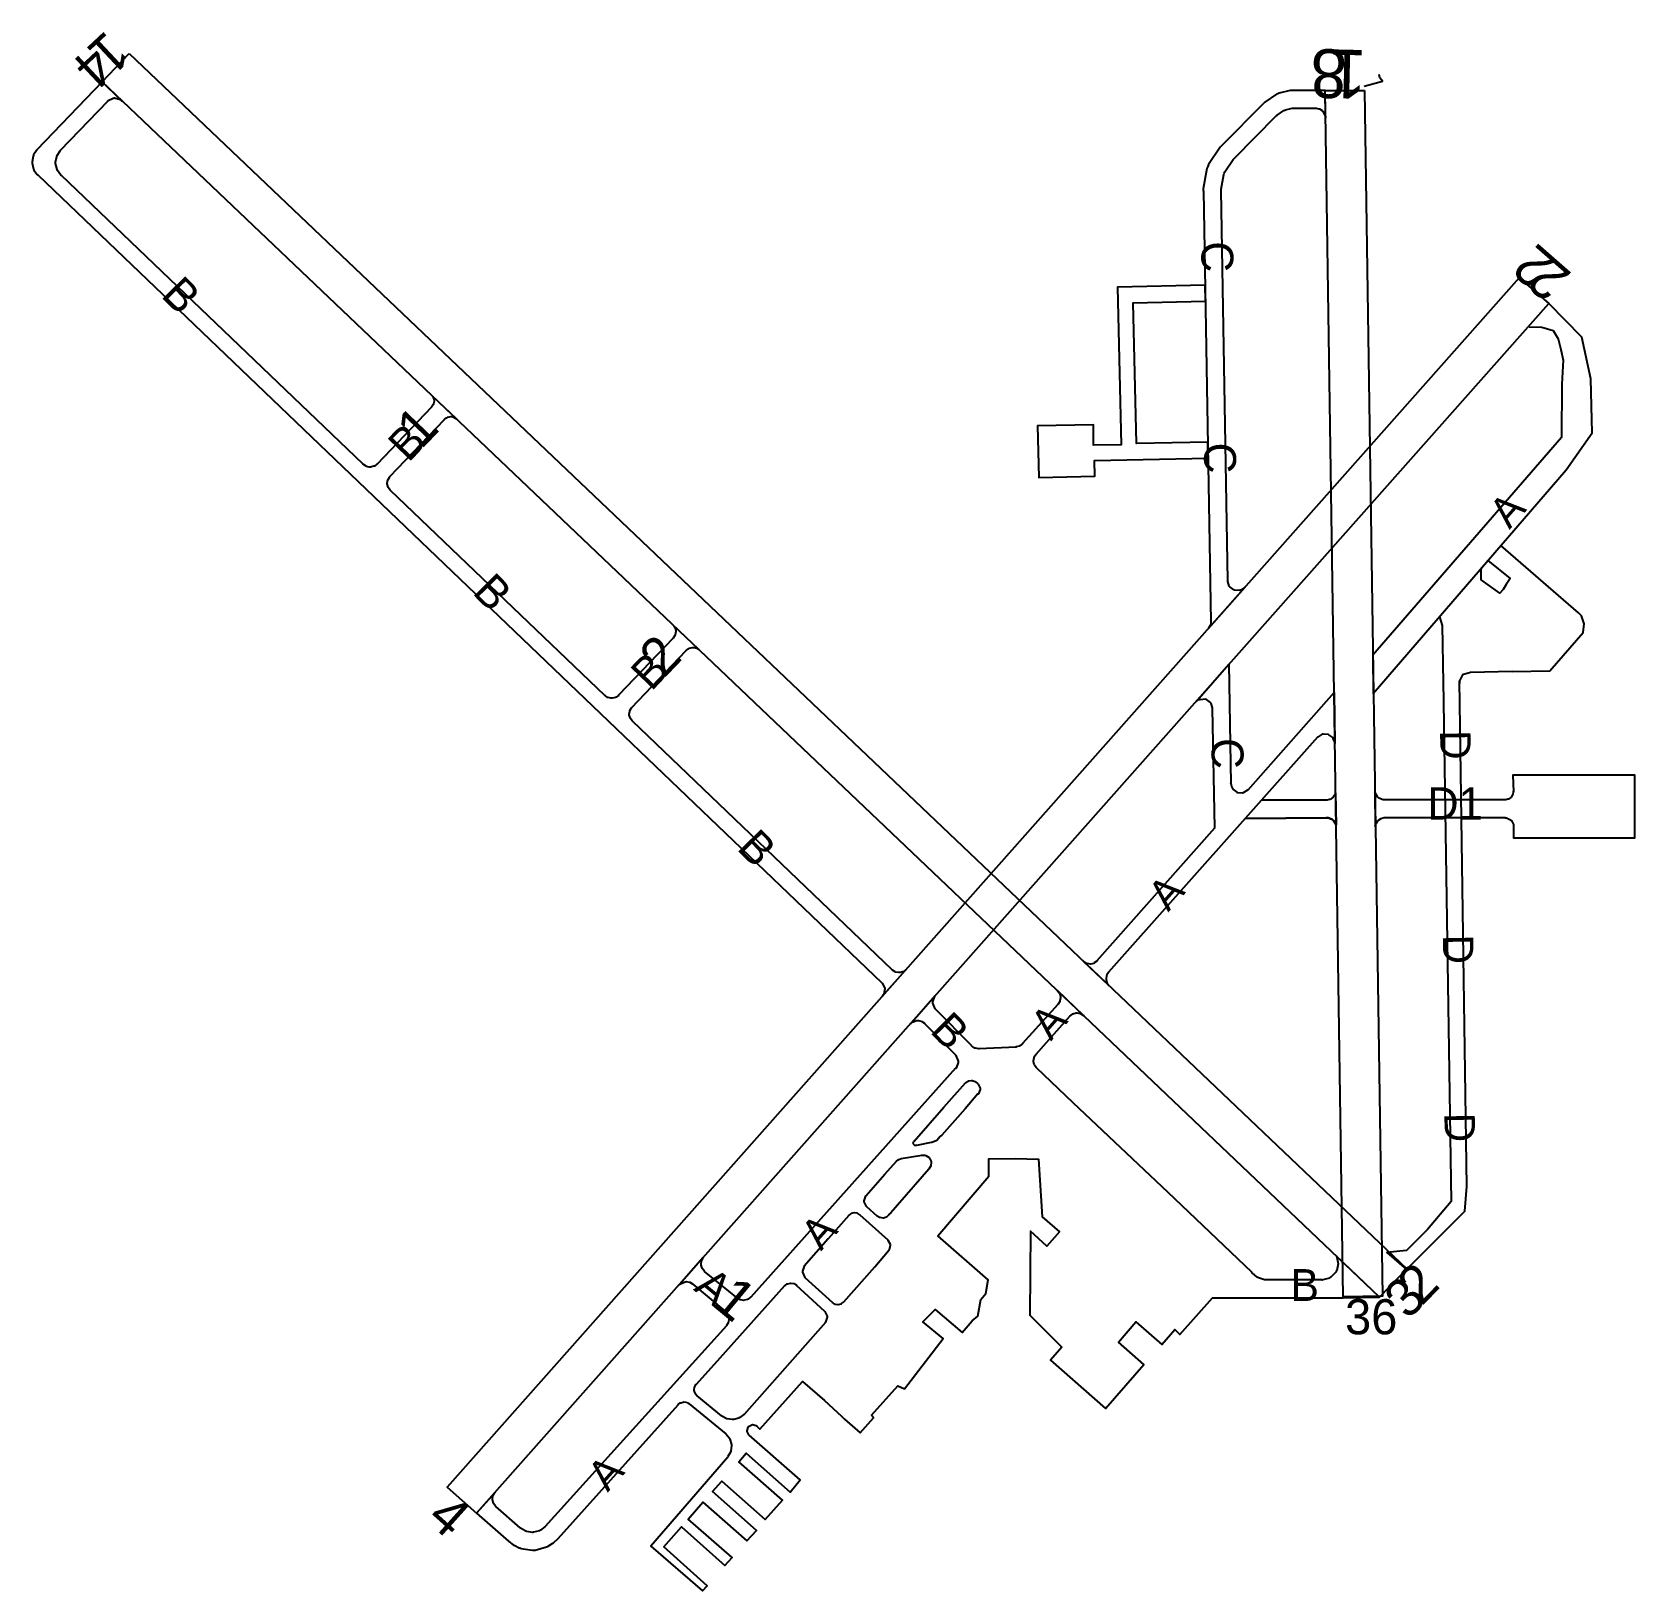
# Model space of a CAD drawing. Extents: x 0.4 to 4.48, y 2.15 to 6.12.
import ezdxf

# ---------------------------------------------------------------- set-up
doc = ezdxf.new("R2010")
doc.units = 0
doc.header["$MEASUREMENT"] = 0

msp = doc.modelspace()

# ---------------------------------------------------------------- linework, layer by layer
at = {"linetype": 'Continuous'}
for p, q in [((0.5768, 5.9957), (0.6458, 6.0677)), ((3.6943, 5.9737), (3.7944, 5.9737)), ((4.1893, 5.4968), (4.2643, 5.4308)), ((3.707, 4.1674), (3.7055, 4.1668)), ((3.7147, 4.1728), (3.707, 4.1674)), ((3.7195, 4.1794), (3.7147, 4.1728)), ((3.7211, 4.1845), (3.7195, 4.1794)), ((3.7211, 4.1845), (3.7223, 4.1026)), ((3.6964, 4.165), (3.5321, 4.165)), ((3.6969, 4.1653), (3.6964, 4.165)), ((3.6993, 4.1653), (3.6969, 4.1653)), ((3.7055, 4.1668), (3.6993, 4.1653))]:
    msp.add_line(p, q, dxfattribs=at)
at = {"color": 0}
for points in [[(0.6458, 6.0677), (3.9024, 2.9712), (3.8333, 2.8991), (0.5768, 5.9957)], [(3.7943, 5.9847), (3.8403, 5.9976), (3.8343, 6.0057), (3.8324, 6.0147)], [(3.7944, 5.9737), (3.8403, 2.9013), (3.7403, 2.9001), (3.6943, 5.9737)], [(4.1893, 5.4968), (1.4567, 2.4143), (1.5317, 2.3483), (4.2643, 5.4308)]]:
    msp.add_lwpolyline(points, dxfattribs=at)
at = {"color": 254}
for points in [[(2.5692, 3.6701), (2.6252, 3.7325), (2.6247, 3.732), (2.6187, 3.7282), (2.6181, 3.7279), (2.6174, 3.7277), (2.6112, 3.726), (2.6092, 3.726), (2.6082, 3.7259), (2.5997, 3.7274), (2.5989, 3.7277), (2.5981, 3.728), (2.5914, 3.7323), (2.5908, 3.7328), (2.5906, 3.7331), (1.9286, 4.367), (1.9281, 4.3675), (1.9235, 4.3735), (1.9232, 4.3742), (1.9228, 4.3749), (1.9207, 4.3828), (1.9207, 4.3836), (1.9206, 4.3845), (1.9218, 4.3926), (1.9221, 4.3933), (1.9224, 4.3941), (1.9263, 4.4005), (1.9268, 4.401), (1.9266, 4.401), (2.0655, 4.5469), (2.0653, 4.5468), (2.0655, 4.5471), (2.0684, 4.5495), (2.0687, 4.5497), (2.069, 4.55), (2.0725, 4.5521), (2.0729, 4.5522), (2.0737, 4.5526), (2.0819, 4.5546), (2.0828, 4.5546), (2.0853, 4.5546), (2.092, 4.5531), (2.0928, 4.5528), (2.0972, 4.55), (2.0346, 4.6095), (2.0375, 4.6045), (2.0378, 4.6039), (2.038, 4.6033), (2.0393, 4.5977), (2.0393, 4.5958), (2.0393, 4.5949), (2.0378, 4.5866), (2.0375, 4.5858), (2.0372, 4.5851), (2.0328, 4.5785), (2.0323, 4.5779), (2.0327, 4.5779), (1.8936, 4.4329), (1.8939, 4.4331), (1.8933, 4.4325), (1.887, 4.428), (1.8862, 4.4276), (1.8855, 4.4273), (1.8773, 4.4253), (1.8764, 4.4253), (1.8739, 4.4253), (1.8671, 4.4268), (1.8664, 4.4271), (1.8656, 4.4274), (1.8591, 4.4318), (1.8586, 4.4322), (1.8586, 4.432), (1.3117, 4.9549), (1.3117, 4.9546), (1.3111, 4.9551), (1.3066, 4.9615), (1.3063, 4.9622), (1.3059, 4.963), (1.304, 4.9712), (1.304, 4.9721), (1.304, 4.9729), (1.3055, 4.9813), (1.3058, 4.9821), (1.3061, 4.9829), (1.3103, 4.9894), (1.3108, 4.9899), (1.3107, 4.9899), (1.4497, 5.1358), (1.4494, 5.1357), (1.4497, 5.136), (1.4525, 5.1385), (1.4529, 5.1387), (1.4532, 5.1389), (1.4567, 5.1409), (1.4571, 5.1411), (1.4578, 5.1415), (1.4661, 5.1434), (1.467, 5.1434), (1.4695, 5.1434), (1.4801, 5.1368), (1.4202, 5.1937), (1.4234, 5.1847), (1.4234, 5.1822), (1.4219, 5.1755), (1.4217, 5.1747), (1.4213, 5.1739), (1.417, 5.1674), (1.4165, 5.1668), (1.4167, 5.1668), (1.2778, 5.0218), (1.278, 5.0219), (1.2775, 5.0214), (1.2712, 5.0169), (1.2704, 5.0165), (1.2696, 5.0162), (1.2614, 5.0142), (1.2606, 5.0142), (1.258, 5.0142), (1.2513, 5.0157), (1.2505, 5.0159), (1.2498, 5.0163), (1.2432, 5.0206), (1.2426, 5.0211), (1.2428, 5.0218), (0.4729, 5.7578), (0.4725, 5.7575), (0.4715, 5.7585), (0.4634, 5.7699), (0.4628, 5.7713), (0.4621, 5.7727), (0.4586, 5.7876), (0.4586, 5.7892), (0.4586, 5.7908), (0.4614, 5.8057), (0.462, 5.8071), (0.4625, 5.8085), (0.4702, 5.8203), (0.4711, 5.8212), (0.4708, 5.8217), (0.5918, 5.9467), (0.592, 5.9471), (0.5928, 5.9481), (0.6055, 5.9544), (0.6071, 5.9546), (0.6087, 5.9548), (0.6229, 5.9512), (0.624, 5.9504), (0.5768, 5.9957), (0.4108, 5.8228), (0.411, 5.8222), (0.41, 5.8213), (0.4023, 5.8095), (0.4018, 5.8081), (0.4012, 5.8067), (0.3984, 5.7917), (0.3985, 5.7901), (0.3985, 5.7886), (0.402, 5.7737), (0.4026, 5.7724), (0.4032, 5.771), (0.4114, 5.7596), (0.4124, 5.7586), (0.4129, 5.7587), (2.5645, 3.7001), (2.5646, 3.7001), (2.5654, 3.6993), (2.5717, 3.6877), (2.5719, 3.6862), (2.5722, 3.6848), (2.5698, 3.6713), (2.5692, 3.6701)], [(3.6953, 5.9055), (3.6943, 5.9737), (3.6164, 5.9737), (3.6163, 5.974), (3.6057, 5.974), (3.5774, 5.9672), (3.574, 5.9657), (3.5706, 5.9644), (3.5408, 5.9444), (3.5384, 5.9419), (3.5384, 5.9417), (3.4304, 5.8328), (3.4303, 5.8331), (3.4266, 5.8294), (3.3973, 5.7854), (3.3953, 5.7803), (3.3932, 5.7753), (3.3836, 5.7233), (3.3837, 5.718), (3.3844, 5.7178), (3.4033, 4.6198), (3.4032, 4.62), (3.4032, 4.6177), (3.402, 4.6116), (3.4017, 4.6108), (3.4014, 4.6101), (3.3974, 4.6035), (3.3969, 4.6029), (3.3973, 4.6029), (3.4904, 4.7079), (3.49, 4.7079), (3.4892, 4.707), (3.4786, 4.7006), (3.4774, 4.7003), (3.4761, 4.7), (3.4637, 4.7007), (3.4626, 4.7011), (3.4615, 4.7016), (3.4516, 4.7089), (3.4508, 4.71), (3.45, 4.7111), (3.4462, 4.7228), (3.4462, 4.7239), (3.4464, 4.7242), (3.4295, 5.7188), (3.4294, 5.7225), (3.436, 5.7595), (3.4375, 5.7631), (3.439, 5.7667), (3.4598, 5.7981), (3.4623, 5.8007), (3.5704, 5.9097), (3.5718, 5.9112), (3.5895, 5.923), (3.5915, 5.9238), (3.5935, 5.9246), (3.6106, 5.9288), (3.6164, 5.9288), (3.6703, 5.9288), (3.6704, 5.9288), (3.6726, 5.9288), (3.6784, 5.9274), (3.6791, 5.9271), (3.6799, 5.9268), (3.6867, 5.9227), (3.6873, 5.9221), (3.6886, 5.921), (3.6951, 5.9071), (3.6953, 5.9055)], [(0.624, 5.9504), (0.6268, 5.9476), (0.6271, 5.9479), (0.6268, 5.9482), (0.6264, 5.9485), (0.6261, 5.9489), (0.6257, 5.9492), (0.6255, 5.9493), (0.6241, 5.9503), (0.624, 5.9504)], [(3.6953, 5.9055), (3.6953, 5.9037), (3.6954, 5.904), (3.6954, 5.9042), (3.6954, 5.9047), (3.6954, 5.9048), (3.6954, 5.9049), (3.6953, 5.9054), (3.6953, 5.9055)], [(3.3886, 5.4777), (3.1654, 5.4728), (3.1744, 5.0709), (3.1044, 5.0699), (3.1044, 5.1218), (2.9614, 5.1189), (2.9645, 4.9879), (3.1075, 4.9908), (3.1064, 5.0308), (3.3962, 5.0367), (3.3954, 5.0778), (3.2135, 5.0739), (3.2054, 5.4328), (3.3893, 5.4367), (3.3886, 5.4777)], [(4.2142, 5.3714), (4.2464, 5.3704), (4.2757, 5.362), (4.2886, 5.3414), (4.2956, 5.3141), (4.3015, 5.2865), (4.298, 5.2252), (4.2973, 5.0896), (3.8159, 4.5348), (3.8173, 4.4373), (4.3089, 5.0068), (4.3754, 5.1015), (4.372, 5.2393), (4.372, 5.2393), (4.3488, 5.3456), (4.2643, 5.4308)], [(4.1716, 4.4933), (4.2669, 4.4947), (4.3519, 4.5929), (4.355, 4.615), (4.3476, 4.6354), (4.3403, 4.6428), (4.1427, 4.8143)], [(3.9858, 4.6325), (3.9928, 4.6102), (3.9954, 4.464)], [(3.3675, 4.4185), (3.4494, 4.5119), (3.4544, 4.2081), (3.4543, 4.2083), (3.4543, 4.2079), (3.4544, 4.2068), (3.4544, 4.2065), (3.4544, 4.2061), (3.4546, 4.2051), (3.4546, 4.2047), (3.4546, 4.2044), (3.4555, 4.2014), (3.4556, 4.2011), (3.4557, 4.2005), (3.4585, 4.1948), (3.4589, 4.1943), (3.4596, 4.1932), (3.4695, 4.1857), (3.4707, 4.1853), (3.4718, 4.1849), (3.4841, 4.1842), (3.4854, 4.1846), (3.4867, 4.1849), (3.4972, 4.1913), (3.498, 4.1922), (3.4983, 4.1919), (3.7173, 4.44), (3.7193, 4.31), (3.7192, 4.3097), (3.7192, 4.3133), (3.7153, 4.3227), (3.7146, 4.3237), (3.7138, 4.3248), (3.704, 4.3323), (3.7029, 4.3326), (3.7018, 4.3331), (3.6895, 4.3339), (3.6882, 4.3335), (3.6869, 4.3332), (3.6763, 4.3268), (3.6756, 4.3258), (3.6753, 4.326), (3.1425, 3.7271), (3.1425, 3.7271), (3.142, 3.7266), (3.1379, 3.7199), (3.1376, 3.7192), (3.1373, 3.7184), (3.1361, 3.7103), (3.1361, 3.7094), (3.1361, 3.7086), (3.1381, 3.7005), (3.1385, 3.6997), (3.1388, 3.699), (3.1431, 3.6931), (3.0779, 3.7551), (3.0852, 3.7503), (3.086, 3.75), (3.0867, 3.7497), (3.0953, 3.7483), (3.0961, 3.7483), (3.097, 3.7484), (3.1055, 3.7504), (3.1062, 3.7508), (3.107, 3.7513), (3.1133, 3.7561), (3.1138, 3.7567), (3.1135, 3.7571), (3.4134, 4.095), (3.4073, 4.3989), (3.4077, 4.399), (3.4076, 4.4003), (3.4037, 4.412), (3.4029, 4.413), (3.4021, 4.4141), (3.3924, 4.4217), (3.3913, 4.4221), (3.3893, 4.4228), (3.3693, 4.4198), (3.3675, 4.4185)], [(3.9953, 4.4692), (4.0159, 3.1426), (3.9554, 3.0717), (3.9018, 3.0179), (3.8515, 3.0128), (3.9018, 2.9695), (4.0507, 3.1183), (4.0558, 3.1807), (4.0368, 4.4692)], [(3.3675, 4.4185), (3.3644, 4.415), (3.3639, 4.4151), (3.3639, 4.4153), (3.3646, 4.4159), (3.3647, 4.416), (3.3648, 4.4161), (3.3655, 4.4168), (3.3656, 4.4168), (3.3657, 4.417), (3.3673, 4.4184), (3.3675, 4.4185)], [(3.8211, 4.1867), (3.8224, 4.098), (3.8237, 4.1042), (3.824, 4.105), (3.8243, 4.1058), (3.8289, 4.113), (3.8296, 4.1136), (3.8302, 4.1143), (3.8373, 4.1189), (3.8381, 4.1191), (3.8388, 4.1195), (3.8452, 4.121), (3.8474, 4.121), (3.8474, 4.121), (4.1532, 4.121), (4.1535, 4.1206), (4.1571, 4.1206), (4.1671, 4.1155), (4.1682, 4.1144), (4.1692, 4.1134), (4.1742, 4.1033), (4.1742, 4.0999), (4.1743, 4.1), (4.1743, 4.069), (4.4841, 4.069), (4.4841, 4.2229), (4.4841, 4.229), (4.1732, 4.229), (4.1743, 4.187), (4.1739, 4.1873), (4.1739, 4.1854), (4.1727, 4.1804), (4.1725, 4.1797), (4.1723, 4.1791), (4.1684, 4.1732), (4.1679, 4.1726), (4.1674, 4.1722), (4.1615, 4.1682), (4.1608, 4.1679), (4.1601, 4.1677), (4.1549, 4.1665), (4.1532, 4.1665), (4.1532, 4.166), (3.8462, 4.166), (3.846, 4.166), (3.842, 4.166), (3.8313, 4.1707), (3.8301, 4.1716), (3.8289, 4.1727), (3.8211, 4.1867)], [(3.6971, 4.1203), (3.7022, 4.1203), (3.7131, 4.1158), (3.7143, 4.1149), (3.7154, 4.1139), (3.7223, 4.1026), (3.7154, 4.1139), (3.7143, 4.1149), (3.7131, 4.1158), (3.7022, 4.1203), (3.6971, 4.1203), (3.4912, 4.119), (3.6971, 4.1203)], [(2.6252, 3.7325), (2.6254, 3.7328), (2.6255, 3.7329), (2.6258, 3.7332), (2.626, 3.7335), (2.626, 3.7335), (2.6264, 3.7338), (2.6264, 3.7339), (2.6264, 3.7339), (2.6267, 3.7343), (2.6268, 3.7343), (2.6265, 3.7341), (2.6252, 3.7325)], [(2.6406, 3.5985), (2.6415, 3.5993), (2.6538, 3.6039), (2.6553, 3.6039), (2.6579, 3.6039), (2.665, 3.6021), (2.6658, 3.6018), (2.6666, 3.6015), (2.6732, 3.597), (2.6738, 3.5964), (2.6734, 3.5961), (2.7525, 3.5161), (2.7522, 3.5158), (2.7532, 3.5148), (2.7593, 3.5006), (2.7593, 3.4989), (2.7593, 3.4972), (2.7538, 3.4828), (2.7529, 3.4817), (2.7525, 3.4821), (2.2306, 2.8991), (2.2306, 2.899), (2.2301, 2.8985), (2.224, 2.8938), (2.2233, 2.8934), (2.2225, 2.8931), (2.2147, 2.8909), (2.2139, 2.8908), (2.213, 2.8908), (2.2048, 2.8917), (2.204, 2.8919), (2.2036, 2.8921), (2.2, 2.8937), (2.1997, 2.8939), (2.1995, 2.894), (2.1979, 2.8949), (2.1978, 2.895), (2.1976, 2.8951), (2.197, 2.8956), (2.1969, 2.8957), (2.1969, 2.8957), (2.1965, 2.896), (2.1965, 2.896), (2.1965, 2.8961), (2.1961, 2.8964), (2.1961, 2.8964), (2.1965, 2.8963), (2.1126, 2.9642), (2.1128, 2.9647), (2.1122, 2.9652), (2.1072, 2.9711), (2.1068, 2.9718), (2.1064, 2.9725), (2.1038, 2.9807), (2.1037, 2.9816), (2.1036, 2.9824), (2.1045, 2.9909), (2.1049, 2.9916), (2.1051, 2.9925), (2.1089, 2.9994), (2.1094, 3), (2.0484, 2.9313), (2.0495, 2.9323), (2.0635, 2.9383), (2.0652, 2.9383), (2.066, 2.9384), (2.0738, 2.9372), (2.0746, 2.937), (2.0753, 2.9367), (2.0816, 2.933), (2.0823, 2.9325), (2.0826, 2.9322), (2.1656, 2.8622), (2.1658, 2.8618), (2.1664, 2.8613), (2.1714, 2.8552), (2.1718, 2.8544), (2.1722, 2.8537), (2.1746, 2.8454), (2.1747, 2.8445), (2.1747, 2.8436), (2.1734, 2.835), (2.1732, 2.8342), (2.1729, 2.8334), (2.1688, 2.8266), (2.1684, 2.826), (2.1686, 2.8262), (1.7067, 2.3143), (1.7057, 2.3133), (1.6944, 2.3049), (1.693, 2.3041), (1.6917, 2.3035), (1.6768, 2.2997), (1.6753, 2.2996), (1.6737, 2.2995), (1.6585, 2.302), (1.6571, 2.3025), (1.6557, 2.3031), (1.6436, 2.3104), (1.6426, 2.3112), (1.5807, 2.3653), (1.5807, 2.3657), (1.5801, 2.3662), (1.5753, 2.3723), (1.5749, 2.373), (1.5745, 2.3738), (1.5722, 2.3821), (1.5722, 2.3829), (1.5721, 2.3838), (1.5732, 2.3918), (1.5735, 2.3925), (1.5737, 2.3933), (1.5774, 2.3998), (1.5779, 2.4004), (1.5317, 2.3483), (1.6126, 2.2774), (1.6129, 2.277), (1.6139, 2.2761), (1.6248, 2.268), (1.6261, 2.2672), (1.6273, 2.2665), (1.6402, 2.2603), (1.6417, 2.2597), (1.6445, 2.2587), (1.6744, 2.2542), (1.6775, 2.2543), (1.6806, 2.2545), (1.7098, 2.2623), (1.7125, 2.2636), (1.7138, 2.2643), (1.7261, 2.2719), (1.7272, 2.2728), (1.7283, 2.2736), (1.7383, 2.2829), (1.7391, 2.2839), (1.7397, 2.2843), (2.0456, 2.6243), (2.0453, 2.6248), (2.0457, 2.6253), (2.0507, 2.6293), (2.0513, 2.6296), (2.0519, 2.6299), (2.0585, 2.6317), (2.0592, 2.6318), (2.0598, 2.6318), (2.0666, 2.6309), (2.0672, 2.6307), (2.0675, 2.6306), (2.0705, 2.6294), (2.0709, 2.6292), (2.071, 2.6291), (2.0723, 2.6283), (2.0724, 2.6282), (2.0724, 2.6282), (2.0731, 2.6277), (2.0732, 2.6277), (2.0735, 2.6274), (2.0739, 2.6271), (2.0736, 2.6272), (2.1665, 2.5503), (2.1665, 2.5504), (2.1675, 2.5496), (2.1758, 2.5396), (2.1765, 2.5384), (2.1772, 2.5371), (2.1813, 2.5235), (2.1814, 2.5221), (2.1815, 2.5207), (2.1797, 2.5065), (2.1793, 2.5051), (2.1788, 2.5038), (2.1723, 2.4925), (2.1716, 2.4915), (2.1716, 2.4913), (1.9755, 2.2643), (2.1076, 2.1503), (2.1196, 2.1634), (2.0086, 2.2624), (2.0536, 2.3133), (2.1646, 2.2153), (2.1826, 2.2353), (2.0705, 2.3333), (2.1086, 2.3763), (2.2205, 2.2783), (2.2446, 2.3043), (2.1326, 2.4033), (2.1565, 2.4303), (2.2675, 2.3323), (2.3115, 2.3812), (2.1996, 2.4793), (2.2186, 2.5013), (2.3306, 2.4022), (2.3566, 2.4333), (2.2265, 2.5472), (2.2262, 2.5474), (2.2256, 2.548), (2.2212, 2.5563), (2.2211, 2.5574), (2.221, 2.5584), (2.2237, 2.5675), (2.2243, 2.5682), (2.2248, 2.5689), (2.2328, 2.5738), (2.2339, 2.5739), (2.2349, 2.5741), (2.2441, 2.572), (2.2449, 2.5715), (2.2446, 2.5712), (2.2536, 2.5622), (2.3625, 2.6842), (2.4186, 2.6353), (2.4615, 2.5953), (2.4696, 2.5882), (2.5096, 2.5532), (2.5435, 2.5913), (2.5385, 2.5982), (2.6056, 2.6732), (2.6225, 2.6652), (2.7205, 2.7932), (2.6694, 2.8363), (2.7006, 2.8672), (2.7694, 2.8092), (2.7944, 2.8382), (2.8095, 2.8502), (2.8165, 2.8932), (2.8294, 2.9082), (2.8354, 2.9432), (2.7075, 3.0551), (2.8375, 3.2071), (2.8375, 3.2511), (2.9045, 3.2521), (2.9635, 3.2502), (2.9735, 3.1032), (3.0175, 3.0652), (2.9854, 3.0292), (2.9435, 3.0672), (2.9415, 2.8532), (3.0235, 2.7713), (2.9945, 2.7382), (3.1344, 2.6153), (3.2324, 2.7272), (3.1674, 2.7842), (3.2123, 2.8363), (3.2785, 2.7782), (3.3114, 2.8163), (3.3244, 2.8041), (3.4073, 2.8973), (3.7403, 2.8973), (3.8333, 2.8991), (3.7222, 3.0043), (3.724, 3.0011), (3.7275, 2.9841), (3.7241, 2.9671), (3.7224, 2.964), (3.7215, 2.9625), (3.709, 2.9496), (3.7074, 2.9486), (3.7057, 2.9476), (3.6885, 2.9427), (3.6868, 2.9426), (3.6864, 2.9432), (3.5414, 2.9432), (3.5415, 2.943), (3.5399, 2.9432), (3.5242, 2.9485), (3.5228, 2.9493), (3.5213, 2.9502), (3.5087, 2.961), (3.5078, 2.9623), (3.5074, 2.9622), (3.2944, 3.1652), (3.0525, 3.3941), (2.9585, 3.4831), (2.9589, 3.4835), (2.9583, 3.4839), (2.9538, 3.4901), (2.9534, 3.4908), (2.9531, 3.4916), (2.9511, 3.4997), (2.9511, 3.5005), (2.9511, 3.5014), (2.9525, 3.5095), (2.9528, 3.5103), (2.9531, 3.5111), (2.957, 3.5176), (2.9575, 3.5181), (2.9575, 3.5181), (3.0435, 3.6151), (3.0434, 3.6147), (3.0438, 3.6153), (3.0501, 3.6202), (3.0508, 3.6206), (3.0516, 3.6209), (3.0601, 3.6231), (3.061, 3.6232), (3.0619, 3.6233), (3.0703, 3.6217), (3.0711, 3.6214), (3.0719, 3.6211), (3.0786, 3.6168), (3.0791, 3.6163), (3.0794, 3.6161), (3.0125, 3.6801), (3.0121, 3.6801), (3.0126, 3.6796), (3.0171, 3.6734), (3.0175, 3.6726), (3.0179, 3.6719), (3.0198, 3.6638), (3.0199, 3.6629), (3.0199, 3.6621), (3.0184, 3.654), (3.0182, 3.6532), (3.0179, 3.6525), (3.0139, 3.6459), (3.0135, 3.6453), (3.0135, 3.6451), (2.9234, 3.5451), (2.9233, 3.5449), (2.9228, 3.5443), (2.9163, 3.5394), (2.9156, 3.539), (2.9148, 3.5386), (2.9068, 3.5366), (2.9061, 3.5365), (2.9065, 3.5361), (2.8125, 3.5321), (2.8127, 3.5317), (2.8118, 3.5317), (2.8032, 3.533), (2.8024, 3.5333), (2.8015, 3.5336), (2.7942, 3.5385), (2.7936, 3.539), (2.7935, 3.539), (2.7016, 3.633), (2.7016, 3.6328), (2.7005, 3.6338), (2.6943, 3.6481), (2.6943, 3.6497), (2.6942, 3.6515), (2.6996, 3.6658), (2.7006, 3.6669), (2.7006, 3.6671), (2.6406, 3.5985)], [(2.5692, 3.6701), (2.5655, 3.6661), (2.566, 3.6657), (2.5661, 3.6658), (2.5675, 3.6676), (2.5676, 3.6677), (2.5678, 3.668), (2.5691, 3.67), (2.5692, 3.6701)], [(2.6406, 3.5985), (2.6404, 3.5984), (2.6388, 3.5972), (2.6387, 3.5971), (2.6386, 3.5969), (2.6373, 3.5956), (2.6372, 3.5954), (2.6375, 3.5952), (2.6406, 3.5985)], [(2.0484, 2.9313), (2.0484, 2.9312), (2.0479, 2.9307), (2.0479, 2.9306), (2.0478, 2.9306), (2.0474, 2.9301), (2.0474, 2.93), (2.0476, 2.9301), (2.0484, 2.9313)], [(1.5779, 2.4004), (1.5788, 2.4013), (1.5784, 2.401), (1.5782, 2.4007), (1.5779, 2.4004)]]:
    msp.add_lwpolyline(points, dxfattribs=at)
at = {"linetype": 'Continuous'}
for points in [[(4.1095, 4.7758), (4.166, 4.7303), (4.166, 4.7303), (4.1558, 4.7153), (4.1483, 4.7023), (4.1483, 4.7023), (4.1394, 4.6927), (4.1394, 4.6927), (4.0923, 4.7269), (4.0923, 4.7558), (4.1095, 4.7758)], [(4.1716, 4.4933), (4.0646, 4.4904), (4.0442, 4.4844), (4.0368, 4.4692), (4.0369, 4.4625)]]:
    msp.add_lwpolyline(points, dxfattribs=at)
at = {"color": 7}
for points in [[(2.714, 3.309), (2.7135, 3.308), (2.7055, 3.2987), (2.7044, 3.2979), (2.7033, 3.2972), (2.6916, 3.2933), (2.6904, 3.2932), (2.6525, 3.2851), (2.6528, 3.285), (2.6526, 3.285), (2.6509, 3.285), (2.6507, 3.285), (2.6502, 3.285), (2.6488, 3.2855), (2.6486, 3.2855), (2.6482, 3.2858), (2.6457, 3.2882), (2.6456, 3.2885), (2.6454, 3.2888), (2.6447, 3.2921), (2.6448, 3.2925), (2.6448, 3.2929), (2.6461, 3.2962), (2.6464, 3.2964), (2.6465, 3.2961), (2.7225, 3.383), (2.7775, 3.4451), (2.7779, 3.4453), (2.7784, 3.4457), (2.7842, 3.4494), (2.785, 3.4497), (2.7856, 3.45), (2.7932, 3.4511), (2.7941, 3.451), (2.7948, 3.4509), (2.8021, 3.4486), (2.8028, 3.4482), (2.8034, 3.4478), (2.8086, 3.4432), (2.809, 3.4426), (2.8098, 3.4419), (2.8149, 3.4311), (2.815, 3.4297), (2.8151, 3.4284), (2.811, 3.4171), (2.8103, 3.4162), (2.8095, 3.4171), (2.7765, 3.3792), (2.7175, 3.3121), (2.714, 3.309)], [(2.6895, 3.2332), (2.6845, 3.2252), (2.5875, 3.1141), (2.5825, 3.1092), (2.5829, 3.1089), (2.5825, 3.1084), (2.5775, 3.1037), (2.5769, 3.1033), (2.5763, 3.103), (2.5691, 3.1006), (2.5684, 3.1005), (2.5675, 3.1005), (2.5601, 3.1015), (2.5595, 3.1017), (2.5587, 3.1019), (2.5528, 3.1054), (2.5524, 3.1059), (2.5525, 3.1051), (2.5265, 3.1292), (2.5263, 3.1289), (2.5253, 3.1297), (2.5195, 3.1415), (2.5194, 3.1429), (2.5193, 3.1444), (2.5238, 3.1568), (2.5246, 3.1577), (2.5246, 3.1582), (2.5725, 3.2121), (2.6015, 3.2451), (2.6015, 3.245), (2.6019, 3.2454), (2.6063, 3.2489), (2.6068, 3.2492), (2.6073, 3.2495), (2.6127, 3.2514), (2.6133, 3.2515), (2.6135, 3.2521), (2.6665, 3.2611), (2.6661, 3.2607), (2.6668, 3.2609), (2.6752, 3.2604), (2.6761, 3.2601), (2.677, 3.2599), (2.6849, 3.2545), (2.6855, 3.2538), (2.6862, 3.253), (2.6901, 3.2443), (2.6903, 3.2433), (2.6904, 3.2424), (2.6895, 3.2342), (2.6893, 3.2335), (2.6895, 3.2332)], [(2.4379, 2.8856), (2.4381, 2.8854), (2.4407, 2.8834), (2.441, 2.8832), (2.4413, 2.883), (2.4443, 2.8816), (2.4446, 2.8814), (2.4453, 2.8812), (2.4523, 2.88), (2.4531, 2.88), (2.4538, 2.88), (2.4606, 2.8819), (2.4613, 2.8822), (2.4619, 2.8825), (2.4671, 2.8865), (2.4675, 2.8869), (2.4675, 2.8872), (2.5466, 2.9762), (2.5835, 3.0191), (2.5835, 3.0191), (2.584, 3.0201), (2.5865, 3.031), (2.5864, 3.0322), (2.5862, 3.0335), (2.5809, 3.0435), (2.5801, 3.0442), (2.5806, 3.0442), (2.5096, 3.1082), (2.5093, 3.1082), (2.5088, 3.1087), (2.5033, 3.1121), (2.5027, 3.1124), (2.502, 3.1126), (2.495, 3.1138), (2.4943, 3.1138), (2.4935, 3.1138), (2.4867, 3.112), (2.4861, 3.1117), (2.4855, 3.1114), (2.4802, 3.1076), (2.4799, 3.1071), (2.4806, 3.1072), (2.4275, 3.0472), (2.3665, 2.9782), (2.3674, 2.9787), (2.3665, 2.9778), (2.362, 2.9655), (2.3621, 2.964), (2.3621, 2.9626), (2.3677, 2.9507), (2.3686, 2.9499), (2.3686, 2.9492), (2.4385, 2.8851), (2.4379, 2.8856)], [(2.0917, 2.6772), (2.1526, 2.7441), (2.3175, 2.9282), (2.3176, 2.9281), (2.318, 2.9285), (2.3232, 2.9325), (2.3239, 2.9328), (2.3245, 2.9331), (2.3313, 2.9348), (2.3321, 2.9348), (2.3328, 2.9349), (2.3398, 2.9339), (2.3404, 2.9336), (2.3411, 2.9334), (2.3466, 2.9299), (2.3471, 2.9295), (2.3465, 2.9291), (2.4186, 2.8632), (2.4187, 2.8633), (2.4196, 2.8625), (2.4253, 2.8505), (2.4254, 2.849), (2.4255, 2.8476), (2.421, 2.8351), (2.4201, 2.8342), (2.4206, 2.8342), (2.2136, 2.6003), (2.2132, 2.6009), (2.2124, 2.6), (2.2024, 2.5922), (2.2012, 2.5915), (2.2, 2.5909), (2.1869, 2.5871), (2.1854, 2.587), (2.184, 2.5869), (2.1704, 2.5886), (2.1692, 2.589), (2.1679, 2.5895), (2.1567, 2.5955), (2.1558, 2.5962), (2.1555, 2.5962), (2.0936, 2.6473), (2.0938, 2.6473), (2.0933, 2.6478), (2.0891, 2.653), (2.0889, 2.6536), (2.0885, 2.6542), (2.0864, 2.6611), (2.0864, 2.6618), (2.0863, 2.6626), (2.0873, 2.6698), (2.0876, 2.6704), (2.0878, 2.6711), (2.0914, 2.6768), (2.0918, 2.6772), (2.0917, 2.6772)]]:
    msp.add_lwpolyline(points, dxfattribs=at)

# ---------------------------------------------------------------- texts
at = {"color": 0}
for s, height, rotation, p in [('1', 0.0996, 223.11, (0.5878, 6.1297)), ('4', 0.0996, 223.11, (0.5498, 6.094)), ('8', 0.1244, 178.711, (3.7512, 6.0778)), ('1', 0.1244, 178.711, (3.8003, 6.0767)), ('C', 0.0812, 270.99, (3.3784, 5.5888)), ('2', 0.1017, 138.826, (4.2893, 5.5381)), ('2', 0.1017, 138.826, (4.3262, 5.5058)), ('B', 0.0812, 314.67, (0.7248, 5.4498)), ('1', 0.0975, 46.2114, (1.3899, 5.0574)), ('B', 0.0812, 46.2107, (1.3577, 5.0239)), ('C', 0.0812, 270.99, (3.3854, 5.0758)), ('A', 0.0775, 48.4537, (4.1643, 4.8539)), ('B', 0.0812, 314.673, (1.5187, 4.6929)), ('2', 0.0975, 46.2114, (2.0088, 4.4745)), ('B', 0.0812, 46.2107, (1.9766, 4.4409)), ('D', 0.0775, 270.993, (3.9873, 4.343)), ('C', 0.0812, 270.894, (3.4044, 4.323)), ('B', 0.0812, 314.67, (2.1926, 4.041)), ('A', 0.0775, 48.3249, (3.2944, 3.879)), ('D', 0.0775, 270.993, (3.9943, 3.8221)), ('B', 0.0812, 314.673, (2.6845, 3.5751)), ('A', 0.0775, 48.4685, (2.9954, 3.5501)), ('D', 0.0775, 270.993, (3.9983, 3.3681)), ('A', 0.0775, 48.1871, (2.4095, 3.0152)), ('A', 0.0815, 320.348, (2.0826, 2.9182)), ('3', 0.0975, 45.9481, (3.9063, 2.8392)), ('2', 0.0975, 45.9481, (3.9404, 2.8745)), ('1', 0.1033, 320.349, (2.1286, 2.88)), ('A', 0.0775, 48.1871, (1.8656, 2.4003)), ('4', 0.1009, 318.102, (1.4007, 2.3303))]:
    msp.add_text(s, height=height, rotation=rotation, dxfattribs=at).set_placement(p)
for s, height, p in [('D1', 0.08223, (3.9553, 4.116)), ('B', 0.0812, (3.6063, 2.8892)), ('36', 0.08957, (3.7453, 2.8042))]:
    msp.add_text(s, height=height, dxfattribs=at).set_placement(p)

doc.saveas('drawing.dxf')
